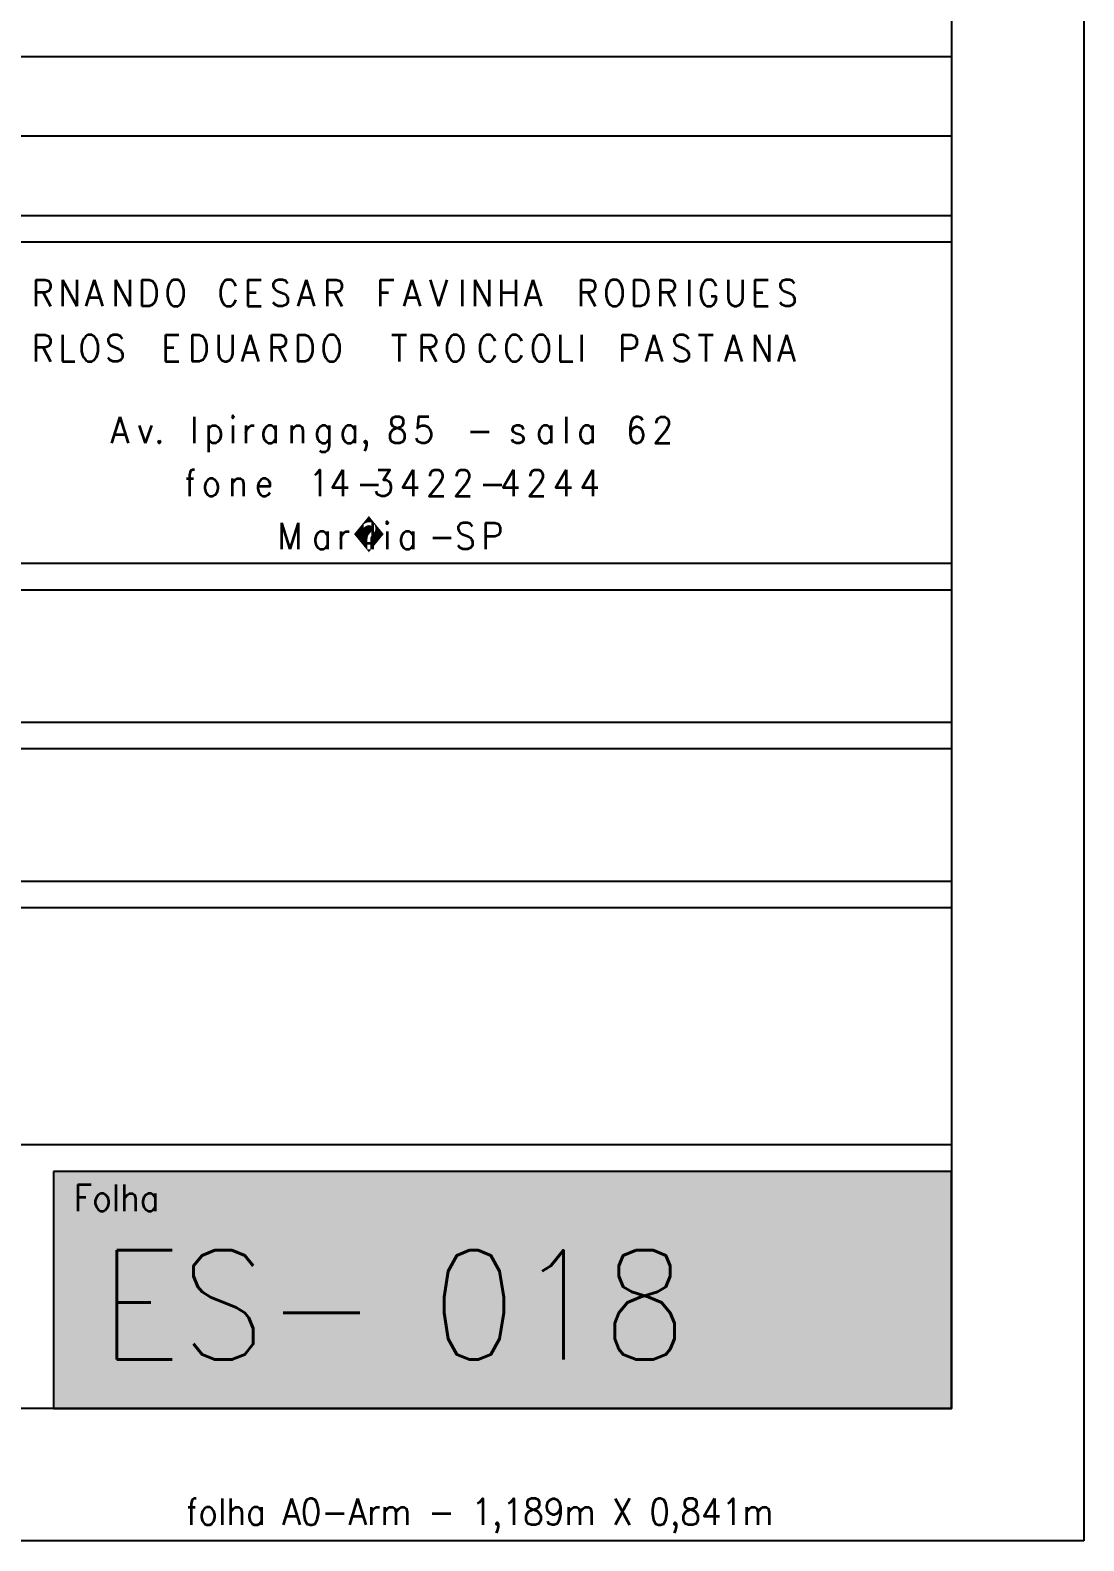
# Model space of a CAD drawing. Extents: x 0 to 119, y 0 to 84.
# Drawn here: x 110.94 to 118.9, y 0 to 11.41 of the extents above; entities that cross this region are included whole.
import ezdxf

# ---------------------------------------------------------------- set-up
doc = ezdxf.new("R2010")
doc.units = 0
for name, color, linetype in [('2', 2, 'Continuous'), ('26', 3, 'Continuous'), ('3', 3, 'Continuous'), ('4', 4, 'Continuous')]:
    doc.layers.add(name, color=color, linetype=linetype)
doc.styles.get("Standard").update_dxf_attribs({"font": 'standard'})

msp = doc.modelspace()

# ---------------------------------------------------------------- linework, layer by layer
at = {"layer": '2', "linetype": 'Continuous'}
for p, q in [((117.9, 11.207914), (100.4, 11.207907)), ((117.9, 10.607908), (100.4, 10.607901)), ((100.4, 10.007925), (117.9, 10.007933)), ((117.9, 9.80792), (100.4, 9.807913)), ((117.9, 7.379951), (100.4, 7.379943)), ((117.9, 7.179951), (102.009955, 7.179943)), ((117.9, 6.179962), (100.4, 6.179955)), ((117.9, 5.979963), (101.409964, 5.979956)), ((117.9, 4.979975), (100.4, 4.979967)), ((117.9, 4.779975), (102.009955, 4.779967)), ((117.9, 2.989987), (100.4, 2.98998))]:
    msp.add_line(p, q, dxfattribs=at)
msp.add_lwpolyline([(0, 0), (0, 84.1), (118.9, 84.1), (118.9, 0), (0, 0)], dxfattribs=at)
at = {"layer": '3', "linetype": 'Continuous'}
for points in [[(117.9, 1), (2.499999, 1), (2.499999, 83.1), (117.9, 83.1), (117.9, 1)], [(111.120078, 2.789988), (111.120078, 1), (117.9, 1), (117.9, 2.789988), (111.120078, 2.789988)]]:
    msp.add_lwpolyline(points, dxfattribs=at)
for points in [[(111.120078, 2.789988), (111.120078, 1), (117.9, 1)], [(111.120078, 2.789988), (117.9, 1), (117.9, 2.789988)], [(111.120078, 2.789988), (117.9, 2.789988), (111.120078, 2.789988)]]:
    msp.add_solid(points, dxfattribs=at)

# ---------------------------------------------------------------- texts
at = {"layer": '2', "linetype": 'Continuous'}
for s, p in [('R', (110.956207, 9.323591)), ('N', (111.156207, 9.323591)), ('A', (111.356207, 9.323591)), ('N', (111.556207, 9.323591)), ('D', (111.756207, 9.323591)), ('O', (111.956207, 9.323591)), ('C', (112.356207, 9.323591)), ('E', (112.556207, 9.323591)), ('S', (112.756207, 9.323591)), ('A', (112.956207, 9.323591)), ('R', (113.156207, 9.323591)), ('F', (113.556207, 9.323591)), ('A', (113.756207, 9.323591)), ('V', (113.956207, 9.323591)), ('I', (114.174808, 9.323591)), ('N', (114.269965, 9.323591)), ('H', (114.469965, 9.323591)), ('A', (114.669965, 9.323591)), ('R', (115.069965, 9.323591)), ('O', (115.269965, 9.323591)), ('D', (115.469965, 9.323591)), ('R', (115.669965, 9.323591)), ('I', (115.888566, 9.323591)), ('G', (115.983723, 9.323591)), ('U', (116.183723, 9.323591)), ('E', (116.383723, 9.323591)), ('S', (116.583723, 9.323591)), ('R', (110.956207, 8.906526)), ('L', (111.156207, 8.906526)), ('O', (111.30845, 8.906526)), ('S', (111.50845, 8.906526)), ('E', (111.934487, 8.906526)), ('D', (112.134487, 8.906526)), ('U', (112.334487, 8.906526)), ('A', (112.534487, 8.906526)), ('R', (112.734487, 8.906526)), ('D', (112.934487, 8.906526)), ('O', (113.134487, 8.906526)), ('T', (113.66769, 8.906526)), ('R', (113.86769, 8.906526)), ('O', (114.06769, 8.906526)), ('C', (114.315447, 8.906526)), ('C', (114.515447, 8.906526)), ('O', (114.715447, 8.906526)), ('L', (114.915447, 8.906526)), ('I', (115.074985, 8.906526)), ('P', (115.383723, 8.906526)), ('A', (115.583723, 8.906526)), ('S', (115.783723, 8.906526)), ('T', (115.983723, 8.906526)), ('A', (116.183723, 8.906526)), ('N', (116.383723, 8.906526)), ('A', (116.583723, 8.906526)), ('A', (111.549957, 8.288667)), ('I', (112.149957, 8.288667)), ('i', (112.441901, 8.288667)), ('8', (113.637671, 8.288667)), ('5', (113.837671, 8.288667)), ('l', (114.960659, 8.288667)), ('6', (115.442069, 8.288667)), ('2', (115.642069, 8.288667)), ('v', (111.749957, 8.288667)), ('p', (112.259234, 8.288667)), ('r', (112.541754, 8.288667)), ('a', (112.680126, 8.288667)), ('n', (112.884983, 8.288667)), ('g', (113.084983, 8.288667)), ('a', (113.277864, 8.288667)), ('-', (114.237671, 8.288667)), ('s', (114.560659, 8.288667)), ('a', (114.760659, 8.288667)), ('a', (115.073143, 8.288667)), ('.', (111.879925, 8.288667)), (',', (113.437671, 8.288667)), ('f', (112.107518, 7.888667)), ('o', (112.23804, 7.888667)), ('n', (112.43804, 7.888667)), ('e', (112.63804, 7.888667)), ('1', (113.045794, 7.888667)), ('4', (113.203147, 7.888667)), ('3', (113.533361, 7.888667)), ('4', (113.733361, 7.888667)), ('2', (113.933361, 7.888667)), ('2', (114.133361, 7.888667)), ('4', (114.490714, 7.888667)), ('2', (114.690714, 7.888667)), ('4', (114.890714, 7.888667)), ('4', (115.090714, 7.888667)), ('-', (113.403147, 7.888667)), ('-', (114.333361, 7.888667)), ('M', (112.810067, 7.488667)), ('�', (113.385794, 7.488667)), ('l', (113.497528, 7.488667)), ('i', (113.607055, 7.488667)), ('S', (114.151888, 7.488667)), ('P', (114.351888, 7.488667)), ('a', (113.071854, 7.488667)), ('r', (113.258614, 7.488667)), ('a', (113.718789, 7.488667)), ('-', (113.951888, 7.488667)), ('Folha', (111.271307, 2.490012))]:
    msp.add_text(s, height=0.2, dxfattribs=at).set_placement(p)
at = {"layer": '26', "linetype": 'Continuous'}
msp.add_text('folha A0-Arm - 1,189m X 0,841m', height=0.2, dxfattribs=at).set_placement((112.120078, 0.119716))
at = {"layer": '4', "linetype": 'Continuous'}
for s, p in [('ES-', (111.46808, 1.368604)), ('018', (113.972213, 1.368604))]:
    msp.add_text(s, height=0.825, dxfattribs=at).set_placement(p)

doc.saveas('drawing.dxf')
